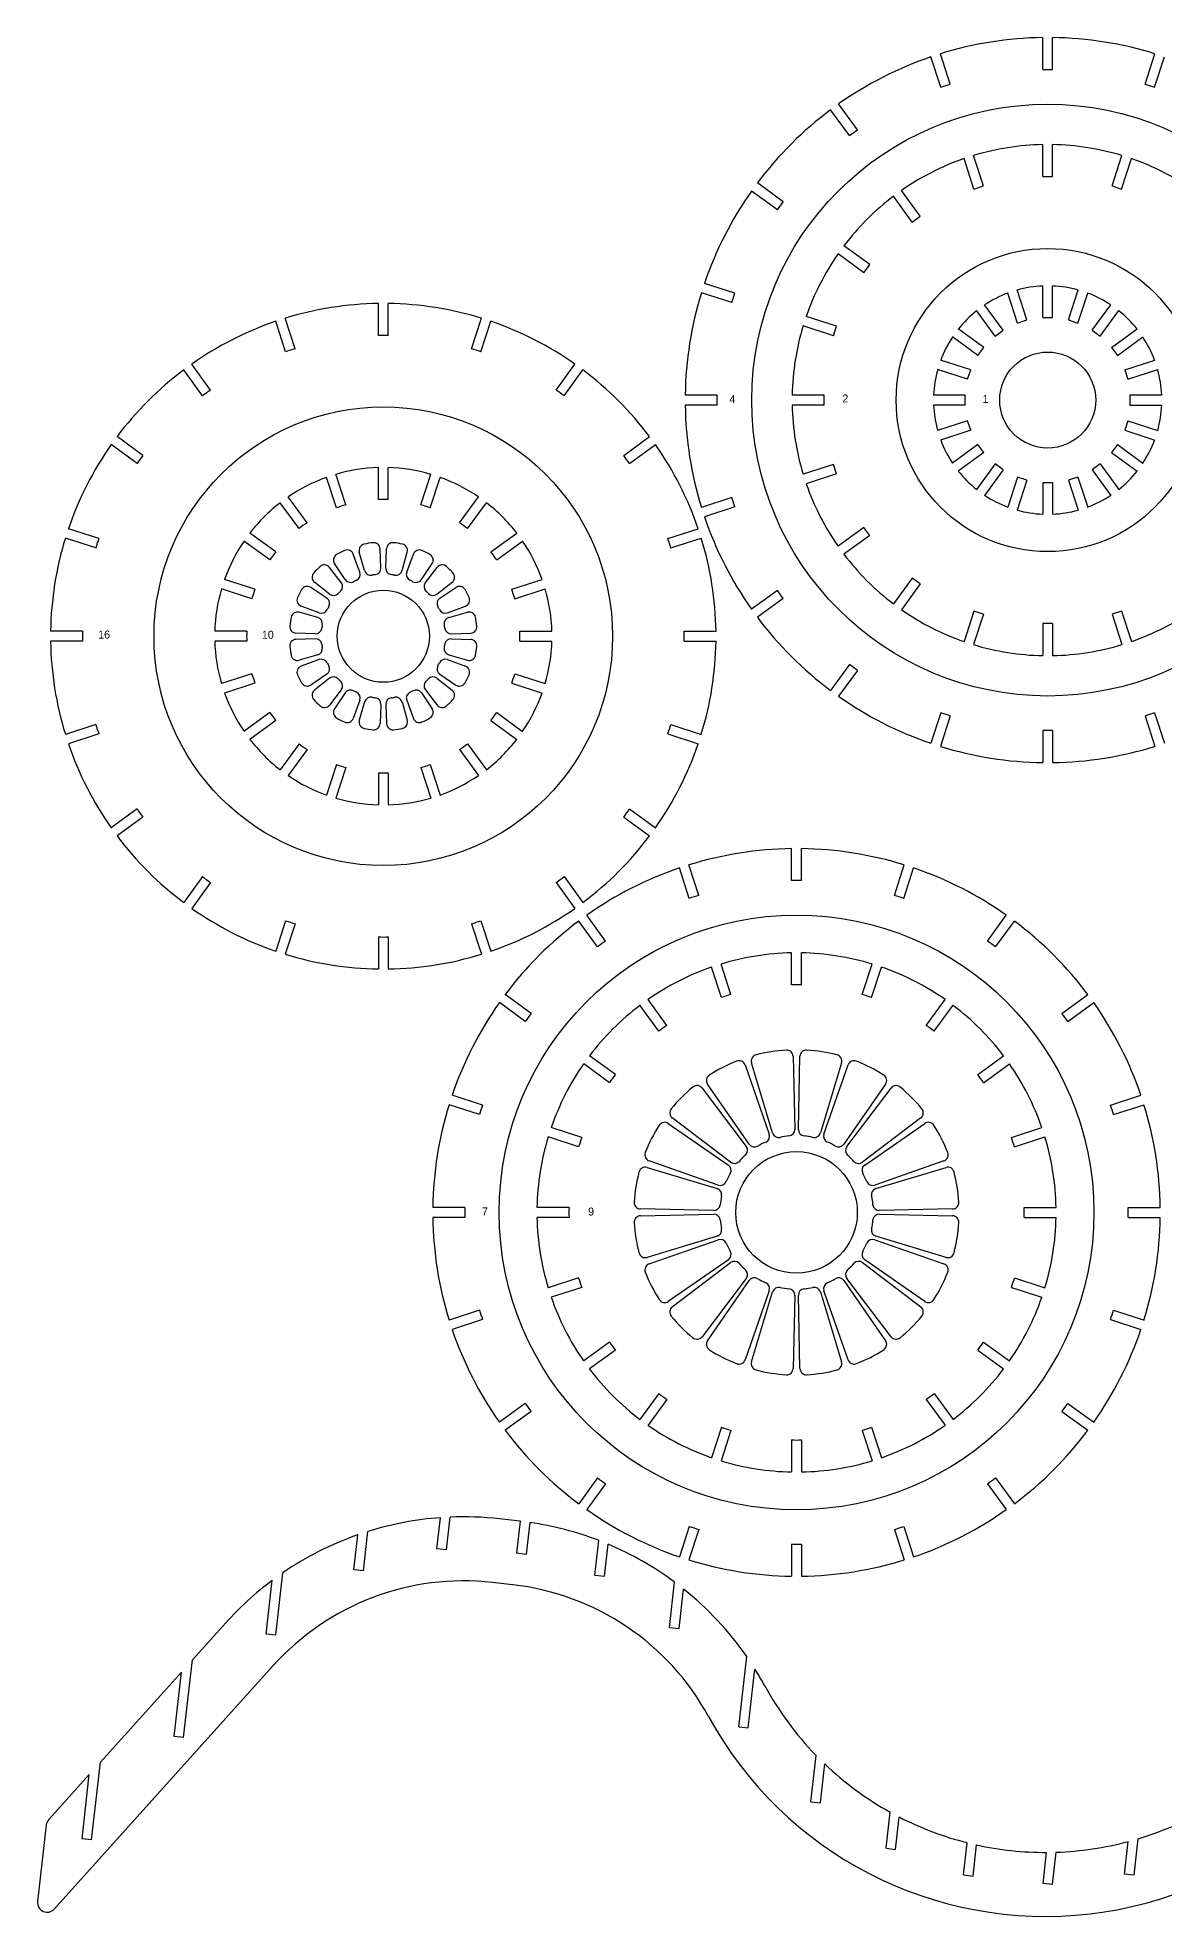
# Model space of a CAD drawing. Header units: millimetres. Extents: x 847 to 1791, y 2 to 1332.
# Drawn here: x 847 to 1199, y 2 to 589 of the extents above; entities that cross this region are included whole.
import ezdxf

# ---------------------------------------------------------------- set-up
doc = ezdxf.new("R2010")
doc.units = ezdxf.units.MM

msp = doc.modelspace()

# ---------------------------------------------------------------- linework, layer by layer
for p, q in [((1161.45, 578.76), (1161.45, 588.75)), ((1164.55, 578.76), (1164.55, 588.75)), ((1129.61, 573.23), (1126.52, 582.73)), ((1132.56, 574.18), (1129.47, 583.68)), ((1193.44, 574.18), (1196.53, 583.68)), ((1196.39, 573.23), (1199.48, 582.73)), ((1161.45, 578.76), (1164.55, 578.76)), ((1129.61, 573.23), (1132.56, 574.18)), ((1193.44, 574.18), (1196.39, 573.23)), ((1101.04, 558.12), (1095.16, 566.2)), ((1103.54, 559.95), (1097.67, 568.03)), ((1101.04, 558.12), (1103.54, 559.95)), ((1161.45, 545.33), (1161.45, 555.31)), ((1164.55, 545.33), (1164.55, 555.31)), ((1139.94, 541.43), (1136.85, 550.93)), ((1142.89, 542.39), (1139.8, 551.88)), ((1183.11, 542.39), (1186.2, 551.88)), ((1186.06, 541.43), (1189.15, 550.93)), ((1078.53, 534.93), (1070.45, 540.8)), ((1080.35, 537.44), (1072.27, 543.31)), ((1123.19, 532.9), (1117.33, 540.98)), ((1139.94, 541.43), (1142.89, 542.39)), ((1161.45, 545.33), (1164.55, 545.33)), ((1183.11, 542.39), (1186.06, 541.43)), ((1078.53, 534.93), (1080.35, 537.44)), ((1120.69, 531.08), (1114.82, 539.15)), ((1120.69, 531.08), (1123.19, 532.9)), ((1107.4, 517.79), (1099.32, 523.66)), ((1105.57, 515.28), (1097.5, 521.15)), ((1105.57, 515.28), (1107.4, 517.79)), ((1065.25, 508.86), (1055.75, 511.95)), ((1161.45, 501.29), (1161.45, 511.16)), ((1164.55, 501.29), (1164.55, 511.16)), ((953.83, 495.65), (953.83, 505.66)), ((956.93, 495.65), (956.93, 505.66)), ((1064.29, 505.92), (1054.79, 509)), ((1064.29, 505.92), (1065.25, 508.86)), ((1149.08, 497.27), (1143.28, 505.25)), ((1153.55, 499.54), (1150.5, 508.93)), ((1156.5, 500.5), (1153.45, 509.89)), ((1169.5, 500.5), (1172.55, 509.89)), ((1172.45, 499.54), (1175.5, 508.93)), ((1176.92, 497.27), (1182.72, 505.25)), ((924.86, 490.58), (921.77, 500.09)), ((927.81, 491.53), (924.72, 501.05)), ((982.94, 491.53), (986.03, 501.05)), ((985.89, 490.58), (988.98, 500.09)), ((1097.04, 498.53), (1087.55, 501.62)), ((1146.57, 495.44), (1140.77, 503.43)), ((1153.55, 499.54), (1156.5, 500.5)), ((1161.45, 501.29), (1164.55, 501.29)), ((1169.5, 500.5), (1172.45, 499.54)), ((1179.43, 495.44), (1185.23, 503.43)), ((1096.08, 495.59), (1086.59, 498.67)), ((1096.08, 495.59), (1097.04, 498.53)), ((1141.21, 489.39), (1133.22, 495.19)), ((1143.03, 491.9), (1135.04, 497.7)), ((1146.57, 495.44), (1149.08, 497.27)), ((1176.92, 497.27), (1179.43, 495.44)), ((1182.97, 491.9), (1190.96, 497.7)), ((1184.79, 489.39), (1192.78, 495.19)), ((1138.93, 484.92), (1129.54, 487.97)), ((1141.21, 489.39), (1143.03, 491.9)), ((1182.97, 491.9), (1184.79, 489.39)), ((1187.07, 484.92), (1196.46, 487.97)), ((898.89, 476.8), (893.01, 484.89)), ((901.39, 478.62), (895.52, 486.71)), ((1009.36, 478.62), (1015.24, 486.71)), ((1011.87, 476.8), (1017.75, 484.89)), ((1137.97, 481.97), (1128.58, 485.03)), ((1137.97, 481.97), (1138.93, 484.92)), ((1187.07, 484.92), (1188.03, 481.97)), ((1188.03, 481.97), (1197.42, 485.03)), ((1059.71, 477.02), (1049.72, 477.02)), ((1059.71, 473.92), (1059.71, 477.02)), ((1093.14, 477.02), (1083.16, 477.02)), ((1093.14, 473.92), (1093.14, 477.02)), ((1137.19, 477.02), (1127.32, 477.02)), ((1137.19, 473.92), (1137.19, 477.02)), ((1198.65, 477.02), (1188.65, 477.02)), ((1188.65, 477.02), (1188.65, 473.92)), ((1059.71, 473.92), (1049.72, 473.92)), ((1093.14, 473.92), (1083.16, 473.92)), ((1137.19, 473.92), (1127.32, 473.92)), ((1188.65, 473.92), (1198.65, 473.92)), ((880.26, 458.17), (872.17, 464.05)), ((1030.49, 458.17), (1038.58, 464.05)), ((1137.97, 468.97), (1128.58, 465.92)), ((1138.93, 466.02), (1129.54, 462.97)), ((1138.93, 466.02), (1137.97, 468.97)), ((1188.03, 468.97), (1187.07, 466.02)), ((1187.07, 466.02), (1196.46, 462.97)), ((1188.03, 468.97), (1197.42, 465.92)), ((878.44, 455.66), (870.35, 461.54)), ((1032.31, 455.66), (1040.41, 461.54)), ((1141.21, 461.55), (1133.22, 455.75)), ((1143.03, 459.05), (1135.04, 453.24)), ((1143.03, 459.05), (1141.21, 461.55)), ((1184.79, 461.55), (1182.97, 459.05)), ((1182.97, 459.05), (1190.96, 453.24)), ((1184.79, 461.55), (1192.78, 455.75)), ((943.66, 442.75), (940.57, 452.27)), ((953.83, 444.36), (953.83, 454.37)), ((956.93, 444.36), (956.93, 454.37)), ((967.09, 442.75), (970.18, 452.27)), ((1096.08, 455.36), (1086.59, 452.27)), ((1097.04, 452.41), (1087.55, 449.33)), ((1097.04, 452.41), (1096.08, 455.36)), ((1146.57, 455.5), (1140.77, 447.51)), ((1149.08, 453.68), (1143.28, 445.69)), ((1149.08, 453.68), (1146.57, 455.5)), ((1179.43, 455.5), (1176.92, 453.68)), ((1176.92, 453.68), (1182.72, 445.69)), ((1179.43, 455.5), (1185.23, 447.51)), ((940.71, 441.8), (937.62, 451.31)), ((970.04, 441.8), (973.13, 451.31)), ((1153.55, 451.4), (1150.5, 442.01)), ((1156.5, 450.44), (1153.45, 441.06)), ((1156.5, 450.44), (1153.55, 451.4)), ((1161.45, 449.66), (1161.45, 439.79)), ((1164.55, 449.66), (1161.45, 449.66)), ((1164.55, 449.66), (1164.55, 439.79)), ((1172.45, 451.4), (1169.5, 450.44)), ((1169.5, 450.44), (1172.55, 441.06)), ((1172.45, 451.4), (1175.5, 442.01)), ((929.03, 435.3), (923.15, 443.4)), ((931.54, 437.12), (925.66, 445.22)), ((979.21, 437.12), (985.09, 445.22)), ((981.72, 435.3), (987.6, 443.4)), ((1064.29, 445.03), (1054.79, 441.94)), ((1065.25, 442.08), (1055.75, 438.99)), ((1065.25, 442.08), (1064.29, 445.03)), ((866.48, 432.19), (856.97, 435.28)), ((1044.27, 432.19), (1053.78, 435.28)), ((1105.57, 435.67), (1097.5, 429.8)), ((1107.4, 433.16), (1105.57, 435.67)), ((865.52, 429.25), (856.01, 432.34)), ((919.93, 425.52), (911.84, 431.4)), ((921.76, 428.02), (913.66, 433.9)), ((954.6, 422.97), (954.39, 428.99)), ((956.15, 422.97), (956.37, 428.99)), ((989, 428.02), (997.09, 433.9)), ((990.82, 425.52), (998.91, 431.4)), ((1045.23, 429.25), (1054.74, 432.34)), ((1107.4, 433.16), (1099.32, 427.29)), ((942.24, 418.45), (938.52, 423.19)), ((943.49, 419.36), (940.13, 424.36)), ((948.06, 421.69), (945.99, 427.35)), ((949.53, 422.17), (947.88, 427.96)), ((961.22, 422.17), (962.87, 427.96)), ((962.69, 421.69), (964.76, 427.35)), ((967.27, 419.36), (970.63, 424.36)), ((968.52, 418.45), (972.23, 423.19)), ((915.26, 416.34), (905.75, 419.44)), ((937.7, 413.57), (932.7, 416.93)), ((938.61, 414.82), (933.86, 418.54)), ((972.15, 414.82), (976.89, 418.54)), ((973.06, 413.57), (978.06, 416.93)), ((995.49, 416.34), (1005.01, 419.44)), ((1120.69, 419.87), (1114.82, 411.79)), ((1123.19, 418.05), (1117.33, 409.97)), ((1123.19, 418.05), (1120.69, 419.87)), ((914.3, 413.4), (904.79, 416.49)), ((935.37, 409), (929.71, 411.06)), ((975.39, 409), (981.05, 411.06)), ((996.45, 413.4), (1005.97, 416.49)), ((1078.53, 416.02), (1070.45, 410.14)), ((1080.35, 413.51), (1072.27, 407.64)), ((1080.35, 413.51), (1078.53, 416.02)), ((934.89, 407.52), (929.1, 409.18)), ((975.87, 407.52), (981.66, 409.18)), ((1139.94, 409.51), (1136.85, 400.02)), ((1142.89, 408.56), (1139.8, 399.06)), ((1142.89, 408.56), (1139.94, 409.51)), ((1161.45, 405.62), (1161.45, 395.63)), ((1164.55, 405.62), (1161.45, 405.62)), ((1164.55, 405.62), (1164.55, 395.63)), ((1186.06, 409.51), (1183.11, 408.56)), ((1183.11, 408.56), (1186.2, 399.06)), ((1186.06, 409.51), (1189.15, 400.02)), ((861.4, 403.23), (851.4, 403.23)), ((861.4, 400.13), (851.4, 400.13)), ((912.69, 403.23), (902.69, 403.23)), ((912.69, 400.13), (902.69, 400.13)), ((934.08, 402.45), (928.07, 402.67)), ((934.08, 400.91), (928.07, 400.69)), ((976.67, 402.45), (982.69, 402.67)), ((976.67, 400.91), (982.69, 400.69)), ((998.06, 403.23), (1008.07, 403.23)), ((998.06, 400.13), (1008.07, 400.13)), ((1049.35, 403.23), (1059.35, 403.23)), ((1049.35, 400.13), (1059.35, 400.13)), ((934.89, 395.84), (929.1, 394.18)), ((935.37, 394.37), (929.71, 392.3)), ((975.39, 394.37), (981.05, 392.3)), ((975.87, 395.84), (981.66, 394.18)), ((914.3, 389.96), (904.79, 386.87)), ((937.7, 389.79), (932.7, 386.43)), ((938.61, 388.54), (933.86, 384.82)), ((972.15, 388.54), (976.89, 384.82)), ((973.06, 389.79), (978.06, 386.43)), ((996.45, 389.96), (1005.97, 386.87)), ((1101.04, 392.82), (1095.16, 384.74)), ((1103.54, 391), (1097.67, 382.92)), ((1103.54, 391), (1101.04, 392.82)), ((915.26, 387.02), (905.75, 383.92)), ((942.24, 384.91), (938.52, 380.17)), ((943.49, 384), (940.13, 379)), ((948.06, 381.67), (945.99, 376.01)), ((962.69, 381.67), (964.76, 376.01)), ((967.27, 384), (970.63, 379)), ((968.52, 384.91), (972.23, 380.17)), ((995.49, 387.02), (1005.01, 383.92)), ((919.93, 377.85), (911.84, 371.96)), ((949.53, 381.19), (947.88, 375.4)), ((954.6, 380.39), (954.39, 374.37)), ((956.15, 380.39), (956.37, 374.37)), ((961.22, 381.19), (962.87, 375.4)), ((990.82, 377.85), (998.91, 371.96)), ((1129.61, 377.72), (1126.52, 368.22)), ((1132.56, 376.76), (1129.47, 367.26)), ((1132.56, 376.76), (1129.61, 377.72)), ((1196.39, 377.72), (1193.44, 376.76)), ((1193.44, 376.76), (1196.53, 367.26)), ((1196.39, 377.72), (1199.48, 368.22)), ((865.52, 374.12), (856.01, 371.02)), ((866.48, 371.17), (856.97, 368.08)), ((921.76, 375.34), (913.66, 369.46)), ((989, 375.34), (997.09, 369.46)), ((1044.27, 371.17), (1053.78, 368.08)), ((1045.23, 374.12), (1054.74, 371.02)), ((1161.45, 372.18), (1161.45, 362.2)), ((1164.55, 372.18), (1161.45, 372.18)), ((1164.55, 372.18), (1164.55, 362.2)), ((929.03, 368.06), (923.15, 359.96)), ((931.54, 366.24), (925.66, 358.14)), ((979.21, 366.24), (985.09, 358.14)), ((981.72, 368.06), (987.6, 359.96)), ((940.71, 361.56), (937.62, 352.05)), ((943.66, 360.61), (940.57, 351.09)), ((953.83, 359), (953.83, 348.99)), ((956.93, 359), (956.93, 348.99)), ((967.09, 360.61), (970.18, 351.09)), ((970.04, 361.56), (973.13, 352.05)), ((878.44, 347.7), (870.35, 341.82)), ((1032.31, 347.7), (1040.41, 341.82)), ((880.26, 345.19), (872.17, 339.31)), ((1030.49, 345.19), (1038.58, 339.31)), ((1082.96, 325.3), (1082.96, 335.3)), ((1086.06, 325.3), (1086.06, 335.3)), ((1051, 319.75), (1047.91, 329.26)), ((1053.95, 320.71), (1050.86, 330.22)), ((1115.08, 320.71), (1118.17, 330.22)), ((1118.02, 319.75), (1121.11, 329.26)), ((898.89, 326.56), (893.01, 318.47)), ((901.39, 324.74), (895.52, 316.65)), ((1009.36, 324.74), (1015.24, 316.65)), ((1011.87, 326.56), (1017.75, 318.47)), ((924.86, 312.78), (921.77, 303.27)), ((927.81, 311.83), (924.72, 302.31)), ((982.94, 311.83), (986.03, 302.31)), ((985.89, 312.78), (988.98, 303.27)), ((1022.32, 304.59), (1016.45, 312.68)), ((1024.83, 306.42), (1018.95, 314.51)), ((1144.19, 306.42), (1150.07, 314.51)), ((1146.7, 304.59), (1152.58, 312.68)), ((953.83, 307.71), (953.83, 297.71)), ((956.93, 307.71), (956.93, 297.71)), ((1082.96, 292.74), (1082.96, 302.74)), ((1086.06, 292.74), (1086.06, 302.74)), ((1061.07, 288.78), (1057.98, 298.29)), ((1064.02, 289.74), (1060.93, 299.25)), ((1105.01, 289.74), (1108.1, 299.25)), ((1107.96, 288.78), (1111.05, 298.29)), ((1001.56, 283.82), (993.46, 289.7)), ((1043.97, 280.07), (1038.1, 288.16)), ((1125.05, 280.07), (1130.93, 288.16)), ((1167.47, 283.82), (1175.56, 289.7)), ((999.73, 281.32), (991.64, 287.19)), ((1041.47, 278.25), (1035.59, 286.34)), ((1127.56, 278.25), (1133.44, 286.34)), ((1169.29, 281.32), (1177.39, 287.19)), ((1027.9, 264.68), (1019.81, 270.56)), ((1083.45, 270.41), (1083.95, 247.55)), ((1085.08, 247.55), (1085.58, 270.41)), ((1141.13, 264.68), (1149.22, 270.56)), ((1026.08, 262.17), (1017.99, 268.05)), ((1068.43, 267.7), (1075.97, 246.11)), ((1077.04, 246.46), (1070.45, 268.35)), ((1098.58, 268.35), (1091.99, 246.46)), ((1093.06, 246.11), (1100.6, 267.7)), ((1142.95, 262.17), (1151.04, 268.05)), ((1054.98, 260.47), (1068.82, 242.27)), ((1069.74, 242.93), (1056.7, 261.72)), ((1112.32, 261.72), (1099.29, 242.93)), ((1100.2, 242.27), (1114.04, 260.47)), ((985.44, 252.2), (975.93, 255.29)), ((986.4, 255.14), (976.89, 258.23)), ((1182.63, 255.14), (1192.14, 258.23)), ((1183.59, 252.2), (1193.1, 255.29)), ((1017.37, 245.08), (1007.86, 248.17)), ((1044.43, 249.44), (1063.21, 236.41)), ((1063.88, 237.32), (1045.68, 251.17)), ((1123.35, 251.17), (1105.15, 237.32)), ((1105.81, 236.41), (1124.6, 249.44)), ((1151.66, 245.08), (1161.17, 248.17)), ((1016.41, 242.13), (1006.9, 245.22)), ((1152.62, 242.13), (1162.13, 245.22)), ((1037.8, 235.7), (1059.69, 229.11)), ((1060.04, 230.18), (1038.45, 237.72)), ((1130.58, 237.72), (1108.99, 230.18)), ((1109.34, 229.11), (1131.23, 235.7)), ((980.85, 223.18), (970.84, 223.18)), ((1013.41, 223.18), (1003.41, 223.18)), ((1155.62, 223.18), (1165.62, 223.18)), ((1188.18, 223.18), (1198.18, 223.18)), ((980.85, 220.08), (970.84, 220.08)), ((1013.41, 220.08), (1003.41, 220.08)), ((1058.6, 222.2), (1035.74, 222.7)), ((1035.74, 220.57), (1058.6, 221.07)), ((1133.29, 222.7), (1110.43, 222.2)), ((1110.43, 221.07), (1133.29, 220.57)), ((1155.62, 220.08), (1165.62, 220.08)), ((1188.18, 220.08), (1198.18, 220.08)), ((1059.69, 214.16), (1037.8, 207.57)), ((1038.45, 205.55), (1060.04, 213.09)), ((1108.99, 213.09), (1130.58, 205.55)), ((1131.23, 207.57), (1109.34, 214.16)), ((1063.21, 206.86), (1044.43, 193.82)), ((1045.68, 192.1), (1063.88, 205.94)), ((1105.15, 205.94), (1123.35, 192.1)), ((1124.6, 193.82), (1105.81, 206.86)), ((1016.41, 201.14), (1006.9, 198.05)), ((1068.82, 201), (1054.98, 182.8)), ((1056.7, 181.55), (1069.74, 200.33)), ((1099.29, 200.33), (1112.32, 181.55)), ((1114.04, 182.8), (1100.2, 201)), ((1152.62, 201.14), (1162.13, 198.05)), ((1017.37, 198.19), (1007.86, 195.1)), ((1075.97, 197.16), (1068.43, 175.57)), ((1070.45, 174.92), (1077.04, 196.81)), ((1083.95, 195.72), (1083.45, 172.86)), ((1085.58, 172.86), (1085.08, 195.72)), ((1091.99, 196.81), (1098.58, 174.92)), ((1100.6, 175.57), (1093.06, 197.16)), ((1151.66, 198.19), (1161.17, 195.1)), ((985.44, 191.07), (975.93, 187.98)), ((986.4, 188.12), (976.89, 185.03)), ((1182.63, 188.12), (1192.14, 185.03)), ((1183.59, 191.07), (1193.1, 187.98)), ((1026.08, 181.1), (1017.99, 175.22)), ((1027.9, 178.59), (1019.81, 172.71)), ((1141.13, 178.59), (1149.22, 172.71)), ((1142.95, 181.1), (1151.04, 175.22)), ((1041.47, 165.02), (1035.59, 156.93)), ((1127.56, 165.02), (1133.44, 156.93)), ((999.73, 161.95), (991.64, 156.07)), ((1001.56, 159.45), (993.46, 153.57)), ((1043.97, 163.2), (1038.1, 155.11)), ((1125.05, 163.2), (1130.93, 155.11)), ((1167.47, 159.45), (1175.56, 153.57)), ((1169.29, 161.95), (1177.39, 156.07)), ((1061.07, 154.49), (1057.98, 144.98)), ((1064.02, 153.53), (1060.93, 144.02)), ((1105.01, 153.53), (1108.1, 144.02)), ((1107.96, 154.49), (1111.05, 144.98)), ((1082.96, 150.53), (1082.96, 140.53)), ((1086.06, 150.53), (1086.06, 140.53)), ((1022.32, 138.68), (1016.45, 130.58)), ((1024.83, 136.85), (1018.95, 128.76)), ((1144.19, 136.85), (1150.07, 128.76)), ((1146.7, 138.68), (1152.58, 130.58)), ((972.12, 116.51), (973.22, 126.23)), ((972.12, 116.51), (973.22, 126.23)), ((975.1, 116.17), (976.26, 126.41)), ((975.1, 116.17), (976.26, 126.41)), ((998.05, 125.14), (991.72, 125.86)), ((998.05, 125.14), (991.72, 125.86)), ((997.13, 115.19), (998.25, 125.12)), ((997.13, 115.19), (998.25, 125.12)), ((998.05, 125.14), (998.25, 125.12)), ((998.05, 125.14), (998.25, 125.12)), ((1000.11, 114.85), (1001.23, 124.73)), ((1000.11, 114.85), (1001.23, 124.73)), ((1051, 123.52), (1047.91, 114.01)), ((1118.02, 123.52), (1121.11, 114.01)), ((946.21, 109.91), (947.46, 120.89)), ((946.21, 109.91), (947.46, 120.89)), ((949.19, 109.58), (950.59, 121.93)), ((949.19, 109.58), (950.59, 121.93)), ((1021.51, 108.32), (1022.73, 119.1)), ((1021.51, 108.32), (1022.73, 119.1)), ((1024.49, 107.99), (1025.62, 117.94)), ((1024.49, 107.99), (1025.62, 117.94)), ((1053.95, 122.56), (1050.86, 113.05)), ((1082.96, 117.97), (1082.96, 107.96)), ((1086.06, 117.97), (1086.06, 107.96)), ((1115.08, 122.56), (1118.17, 113.05)), ((975.1, 116.17), (972.12, 116.51)), ((975.1, 116.17), (972.12, 116.51)), ((996.93, 115.21), (1000.11, 114.85)), ((996.93, 115.21), (1000.11, 114.85)), ((918.78, 89.88), (920.68, 106.66)), ((918.78, 89.88), (920.68, 106.66)), ((921.76, 89.54), (923.97, 109)), ((921.76, 89.54), (923.97, 109)), ((949.19, 109.58), (946.21, 109.91)), ((949.19, 109.58), (946.21, 109.91)), ((995.8, 105.27), (989.47, 105.99)), ((995.8, 105.27), (989.47, 105.99)), ((1021.51, 108.32), (1024.49, 107.99)), ((1021.51, 108.32), (1024.49, 107.99)), ((1044.82, 91.96), (1046.42, 106.07)), ((1044.82, 91.96), (1046.42, 106.07)), ((1047.8, 91.62), (1049.19, 103.93)), ((1047.8, 91.62), (1049.19, 103.93)), ((895.73, 81.82), (906.13, 93.38)), ((895.73, 81.82), (906.13, 93.38)), ((921.76, 89.54), (918.78, 89.88)), ((921.76, 89.54), (918.78, 89.88)), ((1044.82, 91.96), (1047.8, 91.62)), ((1044.82, 91.96), (1047.8, 91.62)), ((1066.46, 60.92), (1068.94, 82.81)), ((1066.46, 60.92), (1068.94, 82.81)), ((852.56, 3.95), (921, 80.01)), ((852.56, 3.95), (921, 80.01)), ((866.95, 49.83), (892.28, 77.98)), ((866.95, 49.83), (892.28, 77.98)), ((890, 57.89), (892.28, 77.98)), ((890, 57.89), (892.28, 77.98)), ((892.98, 57.55), (895.73, 81.82)), ((892.98, 57.55), (895.73, 81.82)), ((1069.44, 60.58), (1071.52, 78.91)), ((1069.44, 60.58), (1071.52, 78.91)), ((1066.46, 60.92), (1069.44, 60.58)), ((1066.46, 60.92), (1069.44, 60.58)), ((892.98, 57.55), (890, 57.89)), ((892.98, 57.55), (890, 57.89)), ((864.2, 25.56), (866.95, 49.83)), ((864.2, 25.56), (866.95, 49.83)), ((1088.97, 37.49), (1090.61, 51.95)), ((1088.97, 37.49), (1090.61, 51.95)), ((1091.95, 37.15), (1093.32, 49.27)), ((1091.95, 37.15), (1093.32, 49.27)), ((850.81, 31.9), (863.49, 46)), ((850.81, 31.9), (863.49, 46)), ((861.22, 25.9), (863.49, 46)), ((861.22, 25.9), (863.49, 46)), ((1088.97, 37.49), (1091.95, 37.15)), ((1088.97, 37.49), (1091.95, 37.15)), ((850.06, 30.23), (847.35, 6.29)), ((850.06, 30.23), (847.35, 6.29)), ((1112.48, 22.94), (1113.76, 34.23)), ((1112.48, 22.94), (1113.76, 34.23)), ((1115.46, 22.6), (1116.61, 32.7)), ((1115.46, 22.6), (1116.61, 32.7)), ((864.2, 25.56), (861.22, 25.9)), ((864.2, 25.56), (861.22, 25.9)), ((1136.7, 14.59), (1137.84, 24.68)), ((1136.7, 14.59), (1137.84, 24.68)), ((1139.68, 14.26), (1140.78, 23.99)), ((1139.68, 14.26), (1140.78, 23.99)), ((1187.05, 14.89), (1188.2, 25.04)), ((1187.05, 14.89), (1188.2, 25.04)), ((1190.03, 14.55), (1191.32, 25.93)), ((1190.03, 14.55), (1191.32, 25.93)), ((1112.48, 22.94), (1115.46, 22.6)), ((1112.48, 22.94), (1115.46, 22.6)), ((1161.55, 11.91), (1162.65, 21.64)), ((1161.55, 11.91), (1162.65, 21.64)), ((1164.53, 11.58), (1165.68, 21.69)), ((1164.53, 11.58), (1165.68, 21.69)), ((1136.7, 14.59), (1139.68, 14.26)), ((1136.7, 14.59), (1139.68, 14.26)), ((1164.53, 11.58), (1161.55, 11.91)), ((1164.53, 11.58), (1161.55, 11.91)), ((1190.03, 14.55), (1187.05, 14.89)), ((1190.03, 14.55), (1187.05, 14.89))]:
    msp.add_line(p, q)
for centre, radius in [((1163, 475.47), 92.47), ((1163, 475.47), 47.36), ((1163, 475.47), 15), ((955.38, 401.68), 71.66), ((955.38, 401.68), 14.4), ((1084.51, 221.63), 92.93), ((1084.51, 221.63), 19)]:
    msp.add_circle(centre, radius)
for centre, radius, start, end in [((1163, 475.47), 113.29, 90.78394, 107.21606), ((1163, 475.47), 113.29, 72.78394, 89.21606), ((1163, 475.47), 113.29, 108.78394, 125.21606), ((1163, 475.47), 113.29, 126.78394, 143.21606), ((1163, 475.47), 79.86, 91.11218, 106.88782), ((1163, 475.47), 79.86, 73.11218, 88.88782), ((1163, 475.47), 79.86, 109.11218, 124.88782), ((1163, 475.47), 79.86, 55.11218, 70.88782), ((1163, 475.47), 113.29, 144.78394, 161.21606), ((1163, 475.47), 79.86, 127.11218, 142.88782), ((1163, 475.47), 79.86, 145.11218, 160.88782), ((1163, 475.47), 35.68, 92.48948, 105.51052), ((1163, 475.47), 35.68, 74.48948, 87.51052), ((955.38, 401.68), 103.99, 90.85407, 107.14593), ((955.38, 401.68), 103.99, 72.85407, 89.14593), ((1163, 475.47), 113.29, 162.78394, 179.21606), ((1163, 475.47), 35.68, 110.48948, 123.51052), ((1163, 475.47), 35.68, 56.48948, 69.51052), ((955.38, 401.68), 103.99, 108.85407, 125.14593), ((955.38, 401.68), 103.99, 54.85407, 71.14593), ((1163, 475.47), 35.68, 128.48948, 141.51052), ((1163, 475.47), 35.68, 38.48948, 51.51052), ((955.38, 401.68), 93.99, 89.05506, 90.94494), ((1163, 475.47), 79.86, 163.11218, 178.88782), ((1163, 475.47), 35.68, 146.48948, 159.51052), ((1163, 475.47), 35.68, 20.48948, 33.51052), ((955.38, 401.68), 93.99, 107.05506, 108.94494), ((955.38, 401.68), 93.99, 71.05506, 72.94494), ((955.38, 401.68), 103.99, 126.85407, 143.14593), ((955.38, 401.68), 103.99, 36.85407, 53.14593), ((1163, 475.47), 35.68, 164.48948, 177.51052), ((1163, 475.47), 35.68, 2.48948, 15.51052), ((955.38, 401.68), 93.99, 125.05506, 126.94494), ((955.38, 401.68), 93.99, 53.05506, 54.94494), ((1163, 475.47), 113.29, 180.78394, 197.21606), ((1163, 475.47), 79.86, 181.11218, 196.88782), ((1163, 475.47), 35.68, 182.48948, 195.51052), ((1163, 475.47), 35.68, 344.48948, 357.51052), ((955.38, 401.68), 103.99, 144.85407, 161.14593), ((955.38, 401.68), 93.99, 143.05506, 144.94494), ((955.38, 401.68), 93.99, 35.05506, 36.94494), ((955.38, 401.68), 103.99, 18.85407, 35.14593), ((1163, 475.47), 35.68, 200.48948, 213.51052), ((1163, 475.47), 35.68, 326.48948, 339.51052), ((955.38, 401.68), 52.71, 91.68502, 106.31498), ((955.38, 401.68), 52.71, 73.68502, 88.31498), ((1163, 475.47), 35.68, 218.48948, 231.51052), ((1163, 475.47), 35.68, 308.48948, 321.51052), ((955.38, 401.68), 52.71, 109.68502, 124.31498), ((955.38, 401.68), 52.71, 55.68502, 70.31498), ((1163, 475.47), 79.86, 199.11218, 214.88782), ((955.38, 401.68), 52.71, 127.68502, 142.31498), ((955.38, 401.68), 42.71, 105.92032, 110.07968), ((955.38, 401.68), 42.71, 87.92032, 92.07968), ((955.38, 401.68), 42.71, 69.92032, 74.07968), ((955.38, 401.68), 52.71, 37.68502, 52.31498), ((1163, 475.47), 35.68, 236.48948, 249.51052), ((1163, 475.47), 35.68, 254.48948, 267.51052), ((1163, 475.47), 35.68, 272.48948, 285.51052), ((1163, 475.47), 35.68, 290.48948, 303.51052), ((955.38, 401.68), 42.71, 123.92032, 128.07968), ((955.38, 401.68), 42.71, 51.92032, 56.07968), ((1163, 475.47), 113.29, 198.78394, 215.21606), ((955.38, 401.68), 103.99, 162.85407, 179.14593), ((955.38, 401.68), 93.99, 161.05506, 162.94494), ((955.38, 401.68), 52.71, 145.68502, 160.31498), ((944.12, 426.66), 2, 20.07968, 114.26516), ((949.8, 428.51), 2, 101.73484, 195.92032), ((955.38, 401.68), 29.4, 96.26516, 101.73484), ((952.39, 428.92), 2, 2.07968, 96.26516), ((958.37, 428.92), 2, 83.73484, 177.92032), ((955.38, 401.68), 29.4, 78.26516, 83.73484), ((960.95, 428.51), 2, 344.07968, 78.26516), ((966.64, 426.66), 2, 65.73484, 159.92032), ((955.38, 401.68), 52.71, 19.68502, 34.31498), ((955.38, 401.68), 93.99, 17.05506, 18.94494), ((955.38, 401.68), 103.99, 0.85407, 17.14593), ((955.38, 401.68), 42.71, 141.92032, 146.07968), ((955.38, 401.68), 29.4, 132.26516, 137.73484), ((936.95, 421.96), 2, 38.07968, 132.26516), ((941.79, 425.48), 2, 119.73484, 213.92032), ((955.38, 401.68), 29.4, 114.26516, 119.73484), ((952.61, 422.9), 2, 277.44225, 2.07968), ((958.15, 422.9), 2, 177.92032, 262.55775), ((955.38, 401.68), 29.4, 60.26516, 65.73484), ((968.97, 425.48), 2, 326.07968, 60.26516), ((973.81, 421.96), 2, 47.73484, 141.92032), ((955.38, 401.68), 29.4, 42.26516, 47.73484), ((955.38, 401.68), 42.71, 33.92032, 38.07968), ((1163, 475.47), 79.86, 217.11218, 232.88782), ((931.58, 415.27), 2, 56.07968, 150.26516), ((935.1, 420.11), 2, 137.73484, 231.92032), ((940.66, 417.22), 2, 313.44225, 38.07968), ((945.15, 420.48), 2, 213.92032, 298.55775), ((955.38, 401.68), 19.4, 115.44225, 118.55775), ((946.18, 421.01), 2, 295.44225, 20.07968), ((951.46, 422.72), 2, 195.92032, 280.55775), ((955.38, 401.68), 19.4, 97.44225, 100.55775), ((955.38, 401.68), 19.4, 79.44225, 82.55775), ((959.3, 422.72), 2, 259.44225, 344.07968), ((964.57, 421.01), 2, 159.92032, 244.55775), ((955.38, 401.68), 19.4, 61.44225, 64.55775), ((965.61, 420.48), 2, 241.44225, 326.07968), ((970.09, 417.22), 2, 141.92032, 226.55775), ((975.66, 420.11), 2, 308.07968, 42.26516), ((979.17, 415.27), 2, 29.73484, 123.92032), ((955.38, 401.68), 52.71, 163.68502, 178.31498), ((955.38, 401.68), 42.71, 159.92032, 164.07968), ((930.4, 412.94), 2, 155.73484, 249.92032), ((955.38, 401.68), 29.4, 150.26516, 155.73484), ((936.58, 411.91), 2, 331.44225, 56.07968), ((939.84, 416.4), 2, 231.92032, 316.55775), ((955.38, 401.68), 19.4, 133.44225, 136.55775), ((955.38, 401.68), 19.4, 43.44225, 46.55775), ((970.91, 416.4), 2, 223.44225, 308.07968), ((974.17, 411.91), 2, 123.92032, 208.55775), ((955.38, 401.68), 29.4, 24.26516, 29.73484), ((980.36, 412.94), 2, 290.07968, 24.26516), ((955.38, 401.68), 42.71, 15.92032, 20.07968), ((955.38, 401.68), 52.71, 1.68502, 16.31498), ((955.38, 401.68), 29.4, 168.26516, 173.73484), ((928.55, 407.25), 2, 74.07968, 168.26516), ((934.34, 405.6), 2, 349.44225, 74.07968), ((936.05, 410.87), 2, 249.92032, 334.55775), ((955.38, 401.68), 19.4, 169.44225, 172.55775), ((955.38, 401.68), 19.4, 151.44225, 154.55775), ((955.38, 401.68), 19.4, 25.44225, 28.55775), ((974.7, 410.87), 2, 205.44225, 290.07968), ((976.41, 405.6), 2, 105.92032, 190.55775), ((955.38, 401.68), 19.4, 7.44225, 10.55775), ((982.21, 407.25), 2, 11.73484, 105.92032), ((955.38, 401.68), 29.4, 6.26516, 11.73484), ((1163, 475.47), 113.29, 216.78394, 233.21606), ((1163, 475.47), 79.86, 235.11218, 250.88782), ((1163, 475.47), 79.86, 289.11218, 304.88782), ((955.38, 401.68), 103.99, 180.85407, 197.14593), ((955.38, 401.68), 93.99, 179.05506, 180.94494), ((955.38, 401.68), 52.71, 181.68502, 196.31498), ((955.38, 401.68), 42.71, 177.92032, 182.07968), ((928.14, 404.67), 2, 173.73484, 267.92032), ((928.14, 398.69), 2, 92.07968, 186.26516), ((934.16, 404.45), 2, 267.92032, 352.55775), ((934.16, 398.91), 2, 7.44225, 92.07968), ((976.6, 404.45), 2, 187.44225, 272.07968), ((976.6, 398.91), 2, 87.92032, 172.55775), ((982.62, 404.67), 2, 272.07968, 6.26516), ((982.62, 398.69), 2, 353.73484, 87.92032), ((955.38, 401.68), 42.71, 357.92032, 2.07968), ((955.38, 401.68), 52.71, 343.68502, 358.31498), ((955.38, 401.68), 93.99, 359.05506, 0.94494), ((955.38, 401.68), 103.99, 342.85407, 359.14593), ((955.38, 401.68), 29.4, 186.26516, 191.73484), ((928.55, 396.11), 2, 191.73484, 285.92032), ((934.34, 397.76), 2, 285.92032, 10.55775), ((936.05, 392.49), 2, 25.44225, 110.07968), ((955.38, 401.68), 19.4, 187.44225, 190.55775), ((974.7, 392.49), 2, 69.92032, 154.55775), ((976.41, 397.76), 2, 169.44225, 254.07968), ((955.38, 401.68), 19.4, 349.44225, 352.55775), ((982.21, 396.11), 2, 254.07968, 348.26516), ((955.38, 401.68), 29.4, 348.26516, 353.73484), ((1163, 475.47), 79.86, 253.11218, 268.88782), ((1163, 475.47), 79.86, 271.11218, 286.88782), ((955.38, 401.68), 42.71, 195.92032, 200.07968), ((930.4, 390.42), 2, 110.07968, 204.26516), ((955.38, 401.68), 29.4, 204.26516, 209.73484), ((936.58, 391.45), 2, 303.92032, 28.55775), ((955.38, 401.68), 19.4, 205.44225, 208.55775), ((939.84, 386.97), 2, 43.44225, 128.07968), ((955.38, 401.68), 19.4, 223.44225, 226.55775), ((940.66, 386.14), 2, 321.92032, 46.55775), ((970.09, 386.14), 2, 133.44225, 218.07968), ((955.38, 401.68), 19.4, 313.44225, 316.55775), ((970.91, 386.97), 2, 51.92032, 136.55775), ((974.17, 391.45), 2, 151.44225, 236.07968), ((955.38, 401.68), 19.4, 331.44225, 334.55775), ((955.38, 401.68), 29.4, 330.26516, 335.73484), ((980.36, 390.42), 2, 335.73484, 69.92032), ((955.38, 401.68), 42.71, 339.92032, 344.07968), ((955.38, 401.68), 52.71, 199.68502, 214.31498), ((931.58, 388.09), 2, 209.73484, 303.92032), ((935.1, 383.25), 2, 128.07968, 222.26516), ((955.38, 401.68), 29.4, 222.26516, 227.73484), ((945.15, 382.88), 2, 61.44225, 146.07968), ((955.38, 401.68), 19.4, 241.44225, 244.55775), ((946.18, 382.36), 2, 339.92032, 64.55775), ((951.46, 380.64), 2, 79.44225, 164.07968), ((955.38, 401.68), 19.4, 259.44225, 262.55775), ((952.61, 380.46), 2, 357.92032, 82.55775), ((958.15, 380.46), 2, 97.44225, 182.07968), ((955.38, 401.68), 19.4, 277.44225, 280.55775), ((959.3, 380.64), 2, 15.92032, 100.55775), ((964.57, 382.36), 2, 115.44225, 200.07968), ((955.38, 401.68), 19.4, 295.44225, 298.55775), ((965.61, 382.88), 2, 33.92032, 118.55775), ((955.38, 401.68), 29.4, 312.26516, 317.73484), ((975.66, 383.25), 2, 317.73484, 51.92032), ((979.17, 388.09), 2, 236.07968, 330.26516), ((955.38, 401.68), 52.71, 325.68502, 340.31498), ((1163, 475.47), 113.29, 234.78394, 251.21606), ((955.38, 401.68), 42.71, 213.92032, 218.07968), ((936.95, 381.4), 2, 227.73484, 321.92032), ((941.79, 377.89), 2, 146.07968, 240.26516), ((955.38, 401.68), 29.4, 240.26516, 245.73484), ((944.12, 376.7), 2, 245.73484, 339.92032), ((966.64, 376.7), 2, 200.07968, 294.26516), ((955.38, 401.68), 29.4, 294.26516, 299.73484), ((968.97, 377.89), 2, 299.73484, 33.92032), ((973.81, 381.4), 2, 218.07968, 312.26516), ((955.38, 401.68), 42.71, 321.92032, 326.07968), ((955.38, 401.68), 93.99, 197.05506, 198.94494), ((949.8, 374.85), 2, 164.07968, 258.26516), ((955.38, 401.68), 29.4, 258.26516, 263.73484), ((952.39, 374.44), 2, 263.73484, 357.92032), ((958.37, 374.44), 2, 182.07968, 276.26516), ((955.38, 401.68), 29.4, 276.26516, 281.73484), ((960.95, 374.85), 2, 281.73484, 15.92032), ((955.38, 401.68), 93.99, 341.05506, 342.94494), ((955.38, 401.68), 103.99, 198.85407, 215.14593), ((955.38, 401.68), 52.71, 217.68502, 232.31498), ((955.38, 401.68), 42.71, 231.92032, 236.07968), ((955.38, 401.68), 42.71, 303.92032, 308.07968), ((955.38, 401.68), 52.71, 307.68502, 322.31498), ((955.38, 401.68), 103.99, 324.85407, 341.14593), ((1163, 475.47), 113.29, 252.78394, 269.21606), ((1163, 475.47), 113.29, 270.78394, 287.21606), ((955.38, 401.68), 52.71, 235.68502, 250.31498), ((955.38, 401.68), 42.71, 249.92032, 254.07968), ((955.38, 401.68), 42.71, 267.92032, 272.07968), ((955.38, 401.68), 42.71, 285.92032, 290.07968), ((955.38, 401.68), 52.71, 289.68502, 304.31498), ((955.38, 401.68), 93.99, 215.05506, 216.94494), ((955.38, 401.68), 52.71, 253.68502, 268.31498), ((955.38, 401.68), 52.71, 271.68502, 286.31498), ((955.38, 401.68), 93.99, 323.05506, 324.94494), ((955.38, 401.68), 103.99, 216.85407, 233.14593), ((955.38, 401.68), 103.99, 306.85407, 323.14593), ((1084.51, 221.63), 113.68, 90.78124, 107.21876), ((1084.51, 221.63), 113.68, 72.78124, 89.21876), ((1084.51, 221.63), 113.68, 108.78124, 125.21876), ((1084.51, 221.63), 113.68, 54.78124, 71.21876), ((955.38, 401.68), 93.99, 233.05506, 234.94494), ((955.38, 401.68), 93.99, 305.05506, 306.94494), ((1084.51, 221.63), 103.68, 89.14341, 90.85659), ((1084.51, 221.63), 103.68, 107.14341, 108.85659), ((1084.51, 221.63), 103.68, 71.14341, 72.85659), ((955.38, 401.68), 103.99, 234.85407, 251.14593), ((955.38, 401.68), 93.99, 251.05506, 252.94494), ((955.38, 401.68), 93.99, 287.05506, 288.94494), ((955.38, 401.68), 103.99, 288.85407, 305.14593), ((1084.51, 221.63), 113.68, 126.78124, 143.21876), ((1084.51, 221.63), 113.68, 36.78124, 53.21876), ((955.38, 401.68), 93.99, 269.05506, 270.94494), ((1084.51, 221.63), 103.68, 125.14341, 126.85659), ((1084.51, 221.63), 103.68, 53.14341, 54.85659), ((955.38, 401.68), 103.99, 252.85407, 269.14593), ((955.38, 401.68), 103.99, 270.85407, 287.14593), ((1084.51, 221.63), 81.12, 91.09485, 106.90515), ((1084.51, 221.63), 81.12, 73.09485, 88.90515), ((1084.51, 221.63), 81.12, 109.09485, 124.90515), ((1084.51, 221.63), 81.12, 55.09485, 70.90515), ((1084.51, 221.63), 71.12, 106.75118, 109.24882), ((1084.51, 221.63), 71.12, 88.75118, 91.24882), ((1084.51, 221.63), 71.12, 70.75118, 73.24882), ((1084.51, 221.63), 113.68, 144.78124, 161.21876), ((1084.51, 221.63), 103.68, 143.14341, 144.85659), ((1084.51, 221.63), 81.12, 127.09485, 142.90515), ((1084.51, 221.63), 81.12, 37.09485, 52.90515), ((1084.51, 221.63), 103.68, 35.14341, 36.85659), ((1084.51, 221.63), 113.68, 18.78124, 35.21876), ((1084.51, 221.63), 71.12, 124.75118, 127.24882), ((1084.51, 221.63), 71.12, 52.75118, 55.24882), ((1072.37, 268.93), 2, 104.40378, 196.75118), ((1084.51, 221.63), 50.83, 93.59622, 104.40378), ((1081.45, 270.37), 2, 1.24882, 93.59622), ((1087.58, 270.37), 2, 86.40378, 178.75118), ((1084.51, 221.63), 50.83, 75.59622, 86.40378), ((1096.66, 268.93), 2, 343.24882, 75.59622), ((1084.51, 221.63), 81.12, 145.09485, 160.90515), ((1084.51, 221.63), 71.12, 142.75118, 145.24882), ((1058.35, 262.86), 2, 122.40378, 214.75118), ((1084.51, 221.63), 50.83, 111.59622, 122.40378), ((1066.54, 267.04), 2, 19.24882, 111.59622), ((1102.49, 267.04), 2, 68.40378, 160.75118), ((1084.51, 221.63), 50.83, 57.59622, 68.40378), ((1110.68, 262.86), 2, 325.24882, 57.59622), ((1084.51, 221.63), 71.12, 34.75118, 37.24882), ((1084.51, 221.63), 81.12, 19.09485, 34.90515), ((1084.51, 221.63), 50.83, 129.59622, 140.40378), ((1053.39, 259.26), 2, 37.24882, 129.59622), ((1115.64, 259.26), 2, 50.40378, 142.75118), ((1084.51, 221.63), 50.83, 39.59622, 50.40378), ((1084.51, 221.63), 113.68, 162.78124, 179.21876), ((1084.51, 221.63), 103.68, 161.14341, 162.85659), ((1046.89, 252.76), 2, 140.40378, 232.75118), ((1122.14, 252.76), 2, 307.24882, 39.59622), ((1084.51, 221.63), 103.68, 17.14341, 18.85659), ((1084.51, 221.63), 113.68, 0.78124, 17.21876), ((1084.51, 221.63), 50.83, 147.59622, 158.40378), ((1043.29, 247.8), 2, 55.24882, 147.59622), ((1081.95, 247.51), 2, 275.66055, 1.24882), ((1087.08, 247.51), 2, 178.75118, 264.33945), ((1125.74, 247.8), 2, 32.40378, 124.75118), ((1084.51, 221.63), 50.83, 21.59622, 32.40378), ((1084.51, 221.63), 81.12, 163.09485, 178.90515), ((1084.51, 221.63), 71.12, 160.75118, 163.24882), ((1067.23, 241.06), 2, 311.66055, 37.24882), ((1071.38, 244.07), 2, 214.75118, 300.33945), ((1084.51, 221.63), 24, 113.66055, 120.33945), ((1074.08, 245.45), 2, 293.66055, 19.24882), ((1078.96, 247.03), 2, 196.75118, 282.33945), ((1084.51, 221.63), 24, 95.66055, 102.33945), ((1084.51, 221.63), 24, 77.66055, 84.33945), ((1090.07, 247.03), 2, 257.66055, 343.24882), ((1094.95, 245.45), 2, 160.75118, 246.33945), ((1084.51, 221.63), 24, 59.66055, 66.33945), ((1097.65, 244.07), 2, 239.66055, 325.24882), ((1101.8, 241.06), 2, 142.75118, 228.33945), ((1084.51, 221.63), 71.12, 16.75118, 19.24882), ((1084.51, 221.63), 81.12, 1.09485, 16.90515), ((1037.22, 233.78), 2, 73.24882, 165.59622), ((1039.11, 239.61), 2, 158.40378, 250.75118), ((1062.07, 234.77), 2, 329.66055, 55.24882), ((1065.09, 238.92), 2, 232.75118, 318.33945), ((1084.51, 221.63), 24, 131.66055, 138.33945), ((1084.51, 221.63), 24, 41.66055, 48.33945), ((1103.94, 238.92), 2, 221.66055, 307.24882), ((1106.95, 234.77), 2, 124.75118, 210.33945), ((1129.92, 239.61), 2, 289.24882, 21.59622), ((1131.81, 233.78), 2, 14.40378, 106.75118), ((1084.51, 221.63), 50.83, 165.59622, 176.40378), ((1059.11, 227.19), 2, 347.66055, 73.24882), ((1060.7, 232.07), 2, 250.75118, 336.33945), ((1084.51, 221.63), 24, 149.66055, 156.33945), ((1084.51, 221.63), 24, 23.66055, 30.33945), ((1108.33, 232.07), 2, 203.66055, 289.24882), ((1109.91, 227.19), 2, 106.75118, 192.33945), ((1084.51, 221.63), 50.83, 3.59622, 14.40378), ((1084.51, 221.63), 103.68, 179.14341, 180.85659), ((1084.51, 221.63), 71.12, 178.75118, 181.24882), ((1035.78, 224.7), 2, 176.40378, 268.75118), ((1058.64, 224.2), 2, 268.75118, 354.33945), ((1084.51, 221.63), 24, 167.66055, 174.33945), ((1084.51, 221.63), 24, 5.66055, 12.33945), ((1110.39, 224.2), 2, 185.66055, 271.24882), ((1133.25, 224.7), 2, 271.24882, 3.59622), ((1084.51, 221.63), 71.12, 358.75118, 1.24882), ((1084.51, 221.63), 103.68, 359.14341, 0.85659), ((1084.51, 221.63), 113.68, 180.78124, 197.21876), ((1084.51, 221.63), 81.12, 181.09485, 196.90515), ((1035.78, 218.57), 2, 91.24882, 183.59622), ((1084.51, 221.63), 50.83, 183.59622, 194.40378), ((1058.64, 219.07), 2, 5.66055, 91.24882), ((1084.51, 221.63), 24, 185.66055, 192.33945), ((1084.51, 221.63), 24, 347.66055, 354.33945), ((1110.39, 219.07), 2, 88.75118, 174.33945), ((1133.25, 218.57), 2, 356.40378, 88.75118), ((1084.51, 221.63), 50.83, 345.59622, 356.40378), ((1084.51, 221.63), 81.12, 343.09485, 358.90515), ((1084.51, 221.63), 113.68, 342.78124, 359.21876), ((1059.11, 216.08), 2, 286.75118, 12.33945), ((1060.7, 211.2), 2, 23.66055, 109.24882), ((1084.51, 221.63), 24, 203.66055, 210.33945), ((1084.51, 221.63), 24, 329.66055, 336.33945), ((1108.33, 211.2), 2, 70.75118, 156.33945), ((1109.91, 216.08), 2, 167.66055, 253.24882), ((1037.22, 209.49), 2, 194.40378, 286.75118), ((1039.11, 203.66), 2, 109.24882, 201.59622), ((1062.07, 208.5), 2, 304.75118, 30.33945), ((1065.09, 204.35), 2, 41.66055, 127.24882), ((1084.51, 221.63), 24, 221.66055, 228.33945), ((1084.51, 221.63), 24, 311.66055, 318.33945), ((1103.94, 204.35), 2, 52.75118, 138.33945), ((1106.95, 208.5), 2, 149.66055, 235.24882), ((1129.92, 203.66), 2, 338.40378, 70.75118), ((1131.81, 209.49), 2, 253.24882, 345.59622), ((1084.51, 221.63), 71.12, 196.75118, 199.24882), ((1084.51, 221.63), 50.83, 201.59622, 212.40378), ((1067.23, 202.21), 2, 322.75118, 48.33945), ((1071.38, 199.19), 2, 59.66055, 145.24882), ((1084.51, 221.63), 24, 239.66055, 246.33945), ((1074.08, 197.82), 2, 340.75118, 66.33945), ((1094.95, 197.82), 2, 113.66055, 199.24882), ((1084.51, 221.63), 24, 293.66055, 300.33945), ((1097.65, 199.19), 2, 34.75118, 120.33945), ((1101.8, 202.21), 2, 131.66055, 217.24882), ((1084.51, 221.63), 50.83, 327.59622, 338.40378), ((1084.51, 221.63), 71.12, 340.75118, 343.24882), ((1084.51, 221.63), 81.12, 199.09485, 214.90515), ((1043.29, 195.47), 2, 212.40378, 304.75118), ((1078.96, 196.23), 2, 77.66055, 163.24882), ((1084.51, 221.63), 24, 257.66055, 264.33945), ((1081.95, 195.76), 2, 358.75118, 84.33945), ((1087.08, 195.76), 2, 95.66055, 181.24882), ((1084.51, 221.63), 24, 275.66055, 282.33945), ((1090.07, 196.23), 2, 16.75118, 102.33945), ((1125.74, 195.47), 2, 235.24882, 327.59622), ((1084.51, 221.63), 81.12, 325.09485, 340.90515), ((1084.51, 221.63), 103.68, 197.14341, 198.85659), ((1046.89, 190.51), 2, 127.24882, 219.59622), ((1084.51, 221.63), 50.83, 219.59622, 230.40378), ((1084.51, 221.63), 50.83, 309.59622, 320.40378), ((1122.14, 190.51), 2, 320.40378, 52.75118), ((1084.51, 221.63), 103.68, 341.14341, 342.85659), ((1084.51, 221.63), 113.68, 198.78124, 215.21876), ((1053.39, 184.01), 2, 230.40378, 322.75118), ((1115.64, 184.01), 2, 217.24882, 309.59622), ((1084.51, 221.63), 113.68, 324.78124, 341.21876), ((1084.51, 221.63), 71.12, 214.75118, 217.24882), ((1058.35, 180.41), 2, 145.24882, 237.59622), ((1084.51, 221.63), 50.83, 237.59622, 248.40378), ((1084.51, 221.63), 50.83, 291.59622, 302.40378), ((1110.68, 180.41), 2, 302.40378, 34.75118), ((1084.51, 221.63), 71.12, 322.75118, 325.24882), ((1084.51, 221.63), 81.12, 217.09485, 232.90515), ((1066.54, 176.23), 2, 248.40378, 340.75118), ((1072.37, 174.34), 2, 163.24882, 255.59622), ((1084.51, 221.63), 50.83, 255.59622, 266.40378), ((1081.45, 172.9), 2, 266.40378, 358.75118), ((1087.58, 172.9), 2, 181.24882, 273.59622), ((1084.51, 221.63), 50.83, 273.59622, 284.40378), ((1096.66, 174.34), 2, 284.40378, 16.75118), ((1102.49, 176.23), 2, 199.24882, 291.59622), ((1084.51, 221.63), 81.12, 307.09485, 322.90515), ((1084.51, 221.63), 71.12, 232.75118, 235.24882), ((1084.51, 221.63), 71.12, 304.75118, 307.24882), ((1084.51, 221.63), 103.68, 215.14341, 216.85659), ((1084.51, 221.63), 103.68, 323.14341, 324.85659), ((1084.51, 221.63), 113.68, 216.78124, 233.21876), ((1084.51, 221.63), 81.12, 235.09485, 250.90515), ((1084.51, 221.63), 71.12, 250.75118, 253.24882), ((1084.51, 221.63), 71.12, 286.75118, 289.24882), ((1084.51, 221.63), 81.12, 289.09485, 304.90515), ((1084.51, 221.63), 113.68, 306.78124, 323.21876), ((1084.51, 221.63), 71.12, 268.75118, 271.24882), ((1084.51, 221.63), 81.12, 253.09485, 268.90515), ((1084.51, 221.63), 81.12, 271.09485, 286.90515), ((1084.51, 221.63), 103.68, 233.14341, 234.85659), ((1084.51, 221.63), 103.68, 305.14341, 306.85659), ((980.47, 26.5), 100, 94.15825, 107.38513), ((980.47, 26.5), 100, 94.15825, 107.38513), ((980.47, 26.5), 100, 83.53873, 92.41413), ((980.47, 26.5), 100, 83.53873, 92.41413), ((986.8, 25.78), 100, 83.42295, 83.53873), ((986.8, 25.78), 100, 83.42295, 83.53873), ((986.8, 25.78), 100, 68.94161, 81.70377), ((986.8, 25.78), 100, 68.94161, 81.70377), ((1084.51, 221.63), 113.68, 234.78124, 251.21876), ((1084.51, 221.63), 103.68, 251.14341, 252.85659), ((1084.51, 221.63), 103.68, 287.14341, 288.85659), ((1084.51, 221.63), 113.68, 288.78124, 305.21876), ((980.47, 26.5), 100, 109.27861, 124.40428), ((980.47, 26.5), 100, 109.27861, 124.40428), ((986.8, 25.78), 100, 53.40495, 67.15789), ((986.8, 25.78), 100, 53.40495, 67.15789), ((1084.51, 221.63), 103.68, 269.14341, 270.85659), ((1084.51, 221.63), 113.68, 252.78124, 269.21876), ((1084.51, 221.63), 113.68, 270.78124, 287.21876), ((980.47, 26.5), 100, 126.71822, 138.01955), ((980.47, 26.5), 100, 126.71822, 138.01955), ((980.47, 26.5), 80, 83.53873, 138.01955), ((980.47, 26.5), 80, 83.53873, 138.01955), ((986.8, 25.78), 80, 28.63836, 83.53873), ((986.8, 25.78), 80, 28.63836, 83.53873), ((986.8, 25.78), 100, 34.77301, 51.39665), ((986.8, 25.78), 100, 34.77301, 51.39665), ((1162.33, 121.64), 120, 208.63836, 344.68884), ((1162.33, 121.64), 120, 208.63836, 344.68884), ((986.8, 25.78), 100, 28.63836, 32.09277), ((986.8, 25.78), 100, 28.63836, 32.09277), ((1162.33, 121.64), 100, 208.63836, 224.17166), ((1162.33, 121.64), 100, 208.63836, 224.17166), ((1162.33, 121.64), 100, 226.36123, 240.93929), ((1162.33, 121.64), 100, 226.36123, 240.93929), ((1162.33, 121.64), 100, 286.84922, 301.54253), ((1162.33, 121.64), 100, 286.84922, 301.54253), ((853.04, 29.9), 3, 138.01955, 173.53873), ((853.04, 29.9), 3, 138.01955, 173.53873), ((1162.33, 121.64), 100, 242.78902, 255.82138), ((1162.33, 121.64), 100, 242.78902, 255.82138), ((1162.33, 121.64), 100, 257.55268, 270.18352), ((1162.33, 121.64), 100, 257.55268, 270.18352), ((1162.33, 121.64), 100, 271.91734, 284.99024), ((1162.33, 121.64), 100, 271.91734, 284.99024), ((850.33, 5.95), 3, 173.53873, 318.01955), ((850.33, 5.95), 3, 173.53873, 318.01955)]:
    msp.add_arc(centre, radius, start, end)

# ---------------------------------------------------------------- texts
for s, p in [('4', (1063.53, 474.52)), ('2', (1098.83, 474.72)), ('1', (1142.62, 474.57)), ('16', (866.27, 400.96)), ('10', (917.42, 400.89)), ('7', (986.21, 220.72)), ('9', (1019.37, 220.65))]:
    msp.add_text(s, height=2.5).set_placement(p)

doc.saveas('drawing.dxf')
